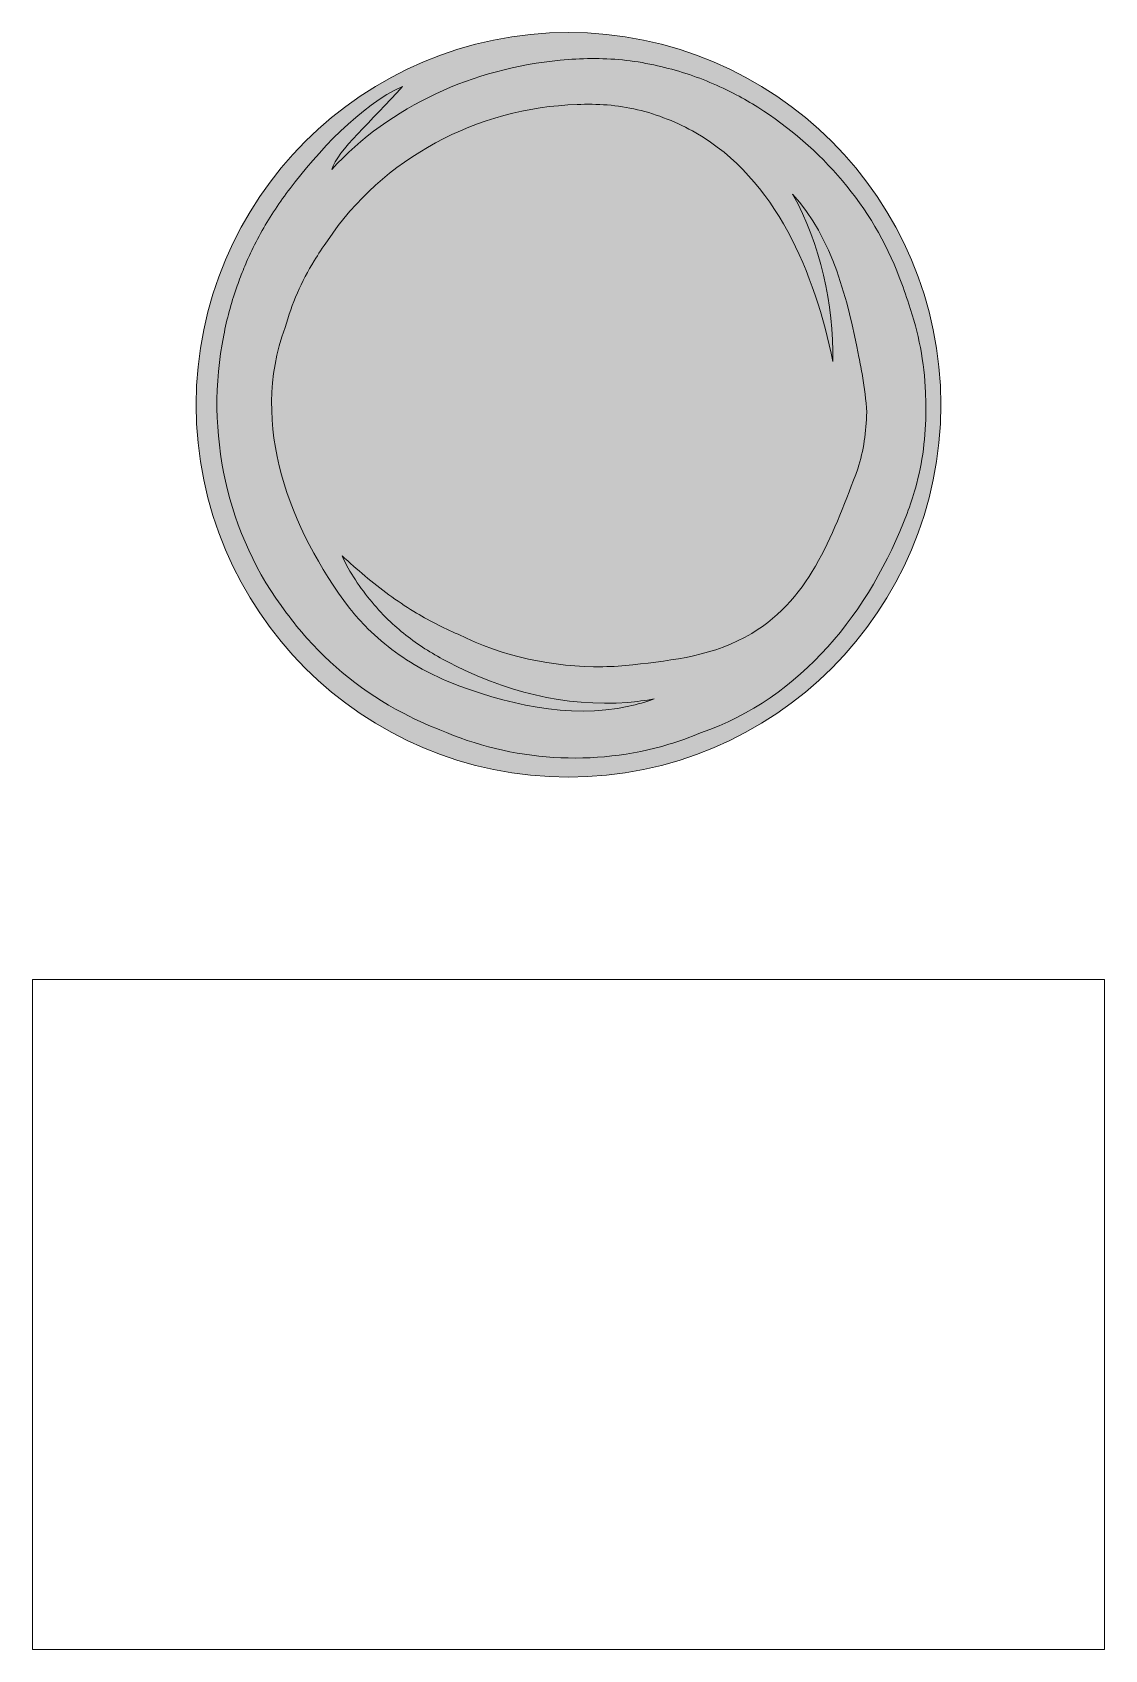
# Model space of a CAD drawing. Extents: x -220 to 1220, y -2172 to 0.
import ezdxf

# ---------------------------------------------------------------- set-up
doc = ezdxf.new("R2010")
doc.units = 0
doc.header["$MEASUREMENT"] = 0
doc.layers.add('Layer 1', color=7, linetype='Continuous', lineweight=0)
picture_1 = doc.add_image_def('image1.png', size_in_pixel=(1440, 900))

msp = doc.modelspace()

# ---------------------------------------------------------------- hatches: boundary and pattern name
at = {"layer": 'Layer 1', "true_color": 0x000000, "transparency": 33554687}
h = msp.add_hatch(color=18, dxfattribs=at)
h.dxf.hatch_style = 2
edge = h.paths.add_edge_path()
edge.add_arc((500, -500), 500, 0, 360)
at = {"layer": 'Layer 1', "true_color": 0xffff00, "transparency": 33554687}
h = msp.add_hatch(color=2, dxfattribs=at)
h.dxf.hatch_style = 2
edge = h.paths.add_edge_path()
edge.add_spline(control_points=[(900.5, -510), (900.3, -523), (899.1, -535.9), (897.2, -548.6), (895.2, -561.2), (892.4, -573.6), (888.7, -585.8), (857, -668), (827, -759), (746, -807), (696, -837), (641, -843), (586.5, -849.1), (573.2, -850.7), (559.8, -851.5), (546.3, -851.7), (479.2, -852.8), (411.4, -837.6), (351.7, -808.2), (341.5, -803.8), (331.4, -799.1), (321.5, -793.9), (311.5, -788.8), (301.8, -783.3), (292.2, -777.4), (280.8, -770.4), (269.6, -763), (258.6, -755.1), (237, -739), (216, -721), (196, -703), (206, -725), (220, -746), (236.2, -765), (243.9, -774.3), (252.1, -783.1), (260.8, -791.3), (276, -805.7), (292.7, -818.4), (310.5, -829.6), (319.4, -835.2), (328.5, -840.3), (338, -845.2), (411.5, -884.4), (496.5, -906.1), (579.6, -899.6), (591.4, -898.6), (603.3, -897.1), (615, -895), (603.8, -899.1), (592.3, -902.4), (580.8, -904.9), (500.2, -922.3), (414.2, -901.7), (338.4, -871.7), (328.3, -867.4), (318.4, -862.8), (308.8, -857.7), (280.1, -842.6), (253.7, -823.5), (230.7, -800.7), (222, -792), (213.7, -782.8), (205.9, -773), (126, -667), (71, -527), (119.5, -396.3), (124, -380.2), (129.5, -364.7), (136, -349.8), (142.6, -334.9), (150.1, -320.5), (158.5, -306.7), (164.1, -297.5), (170, -288.5), (176.4, -279.6), (250, -169), (378, -101), (511.5, -96.8), (525, -96.2), (538.6, -96.3), (552.1, -97.4), (579.2, -99.6), (606.2, -105.7), (632.7, -116.4), (646.2, -121.6), (658.9, -127.8), (670.9, -134.7), (778.9, -197.1), (830.7, -323.2), (855, -442), (856, -364), (839, -285), (801, -217), (855, -277), (875, -359), (890.1, -436.1), (891.7, -444.5), (893.3, -452.8), (894.8, -461.2), (897.5, -477.5), (899.5, -493.8), (900.5, -510)], knot_values=[0, 0, 0, 0, 1, 1, 1, 2, 2, 2, 3, 3, 3, 4, 4, 4, 5, 5, 5, 6, 6, 6, 7, 7, 7, 8, 8, 8, 9, 9, 9, 10, 10, 10, 11, 11, 11, 12, 12, 12, 13, 13, 13, 14, 14, 14, 15, 15, 15, 16, 16, 16, 17, 17, 17, 18, 18, 18, 19, 19, 19, 20, 20, 20, 21, 21, 21, 22, 22, 22, 23, 23, 23, 24, 24, 24, 25, 25, 25, 26, 26, 26, 27, 27, 27, 28, 28, 28, 29, 29, 29, 30, 30, 30, 31, 31, 31, 32, 32, 32, 33, 33, 33, 34, 34, 34, 34], degree=3, periodic=0)
edge = h.paths.add_edge_path()
edge.add_spline(control_points=[(979.3, -483.4), (978, -443), (970, -403), (957.1, -364.8), (953.2, -352.7), (948.9, -340.7), (944.2, -328.8), (909, -234), (839, -154), (754.3, -100.4), (744.9, -94.5), (735.2, -88.9), (725.3, -83.7), (702.3, -71.6), (678.1, -61.4), (652.9, -53.6), (640.3, -49.7), (627.5, -46.4), (614.4, -43.6), (586.6, -37.5), (558.5, -34.8), (530.6, -35), (516.7, -35.1), (502.8, -35.9), (489, -37.4), (373, -48), (261, -98), (182, -184), (190.1, -158.2), (235.2, -119.4), (277.2, -72.5), (221.7, -96.4), (161, -163), (126.1, -209.4), (119.2, -218.5), (112.6, -227.7), (106.4, -237.1), (93.8, -256), (82.6, -275.9), (72.8, -296.5), (69.3, -304.1), (66, -311.8), (62.9, -319.5), (59.8, -327.3), (56.8, -335.2), (54.1, -343.1), (50.5, -353.5), (47.2, -364), (44.4, -374.6), (41.6, -385.1), (39.1, -395.8), (37.1, -406.6), (11, -536), (41, -675), (121.5, -779.6), (130.2, -791.5), (139.4, -802.9), (149.1, -813.8), (188, -857.4), (235, -892.9), (287, -918.7), (300, -925.2), (313.3, -931.1), (327, -936.4), (424.3, -978.8), (534.8, -986.2), (634.9, -955.9), (649.2, -951.6), (663.3, -946.5), (677.2, -940.6), (813, -894), (905, -777), (954.7, -645.8), (959.1, -634.7), (962.8, -623.3), (966, -611.9), (975.5, -577.5), (980, -542.1), (979.9, -506.4), (979.9, -498.7), (979.7, -491), (979.3, -483.4)], knot_values=[0, 0, 0, 0, 1, 1, 1, 2, 2, 2, 3, 3, 3, 4, 4, 4, 5, 5, 5, 6, 6, 6, 7, 7, 7, 8, 8, 8, 9, 9, 9, 10, 10, 10, 11, 11, 11, 12, 12, 12, 13, 13, 13, 14, 14, 14, 15, 15, 15, 16, 16, 16, 17, 17, 17, 18, 18, 18, 19, 19, 19, 20, 20, 20, 21, 21, 21, 22, 22, 22, 23, 23, 23, 24, 24, 24, 25, 25, 25, 26, 26, 26, 27, 27, 27, 27], degree=3, periodic=0)

# ---------------------------------------------------------------- linework, layer by layer
at = {"layer": 'Layer 1'}
msp.add_circle((500, -500), 500, dxfattribs=at)
for points, knots in [([(979.3, -483.4), (978, -443), (970, -403), (957.1, -364.8), (953.2, -352.7), (948.9, -340.7), (944.2, -328.8), (909, -234), (839, -154), (754.3, -100.4), (744.9, -94.5), (735.2, -88.9), (725.3, -83.7), (702.3, -71.6), (678.1, -61.4), (652.9, -53.6), (640.3, -49.7), (627.5, -46.4), (614.4, -43.6), (586.6, -37.5), (558.5, -34.8), (530.6, -35), (516.7, -35.1), (502.8, -35.9), (489, -37.4), (373, -48), (261, -98), (182, -184), (190.1, -158.2), (235.2, -119.4), (277.2, -72.5), (221.7, -96.4), (161, -163), (126.1, -209.4), (119.2, -218.5), (112.6, -227.7), (106.4, -237.1), (93.8, -256), (82.6, -275.9), (72.8, -296.5), (69.3, -304.1), (66, -311.8), (62.9, -319.5), (59.8, -327.3), (56.8, -335.2), (54.1, -343.1), (50.5, -353.5), (47.2, -364), (44.4, -374.6), (41.6, -385.1), (39.1, -395.8), (37.1, -406.6), (11, -536), (41, -675), (121.5, -779.6), (130.2, -791.5), (139.4, -802.9), (149.1, -813.8), (188, -857.4), (235, -892.9), (287, -918.7), (300, -925.2), (313.3, -931.1), (327, -936.4), (424.3, -978.8), (534.8, -986.2), (634.9, -955.9), (649.2, -951.6), (663.3, -946.5), (677.2, -940.6), (813, -894), (905, -777), (954.7, -645.8), (959.1, -634.7), (962.8, -623.3), (966, -611.9), (975.5, -577.5), (980, -542.1), (979.9, -506.4), (979.9, -498.7), (979.7, -491), (979.3, -483.4)], [0, 0, 0, 0, 1, 1, 1, 2, 2, 2, 3, 3, 3, 4, 4, 4, 5, 5, 5, 6, 6, 6, 7, 7, 7, 8, 8, 8, 9, 9, 9, 10, 10, 10, 11, 11, 11, 12, 12, 12, 13, 13, 13, 14, 14, 14, 15, 15, 15, 16, 16, 16, 17, 17, 17, 18, 18, 18, 19, 19, 19, 20, 20, 20, 21, 21, 21, 22, 22, 22, 23, 23, 23, 24, 24, 24, 25, 25, 25, 26, 26, 26, 27, 27, 27, 27]), ([(900.5, -510), (900.3, -523), (899.1, -535.9), (897.2, -548.6), (895.2, -561.2), (892.4, -573.6), (888.7, -585.8), (857, -668), (827, -759), (746, -807), (696, -837), (641, -843), (586.5, -849.1), (573.2, -850.7), (559.8, -851.5), (546.3, -851.7), (479.2, -852.8), (411.4, -837.6), (351.7, -808.2), (341.5, -803.8), (331.4, -799.1), (321.5, -793.9), (311.5, -788.8), (301.8, -783.3), (292.2, -777.4), (280.8, -770.4), (269.6, -763), (258.6, -755.1), (237, -739), (216, -721), (196, -703), (206, -725), (220, -746), (236.2, -765), (243.9, -774.3), (252.1, -783.1), (260.8, -791.3), (276, -805.7), (292.7, -818.4), (310.5, -829.6), (319.4, -835.2), (328.5, -840.3), (338, -845.2), (411.5, -884.4), (496.5, -906.1), (579.6, -899.6), (591.4, -898.6), (603.3, -897.1), (615, -895), (603.8, -899.1), (592.3, -902.4), (580.8, -904.9), (500.2, -922.3), (414.2, -901.7), (338.4, -871.7), (328.3, -867.4), (318.4, -862.8), (308.8, -857.7), (280.1, -842.6), (253.7, -823.5), (230.7, -800.7), (222, -792), (213.7, -782.8), (205.9, -773), (126, -667), (71, -527), (119.5, -396.3), (124, -380.2), (129.5, -364.7), (136, -349.8), (142.6, -334.9), (150.1, -320.5), (158.5, -306.7), (164.1, -297.5), (170, -288.5), (176.4, -279.6), (250, -169), (378, -101), (511.5, -96.8), (525, -96.2), (538.6, -96.3), (552.1, -97.4), (579.2, -99.6), (606.2, -105.7), (632.7, -116.4), (646.2, -121.6), (658.9, -127.8), (670.9, -134.7), (778.9, -197.1), (830.7, -323.2), (855, -442), (856, -364), (839, -285), (801, -217), (855, -277), (875, -359), (890.1, -436.1), (891.7, -444.5), (893.3, -452.8), (894.8, -461.2), (897.5, -477.5), (899.5, -493.8), (900.5, -510)], [0, 0, 0, 0, 1, 1, 1, 2, 2, 2, 3, 3, 3, 4, 4, 4, 5, 5, 5, 6, 6, 6, 7, 7, 7, 8, 8, 8, 9, 9, 9, 10, 10, 10, 11, 11, 11, 12, 12, 12, 13, 13, 13, 14, 14, 14, 15, 15, 15, 16, 16, 16, 17, 17, 17, 18, 18, 18, 19, 19, 19, 20, 20, 20, 21, 21, 21, 22, 22, 22, 23, 23, 23, 24, 24, 24, 25, 25, 25, 26, 26, 26, 27, 27, 27, 28, 28, 28, 29, 29, 29, 30, 30, 30, 31, 31, 31, 32, 32, 32, 33, 33, 33, 34, 34, 34, 34])]:
    msp.add_open_spline(points, degree=3, knots=knots, dxfattribs=at)

# ---------------------------------------------------------------- pictures from other files: only their frames are drawn
image = msp.add_image(picture_1, insert=(-220, -2171.6), size_in_units=(1440, 900), dxfattribs=at)

doc.saveas('drawing.dxf')
